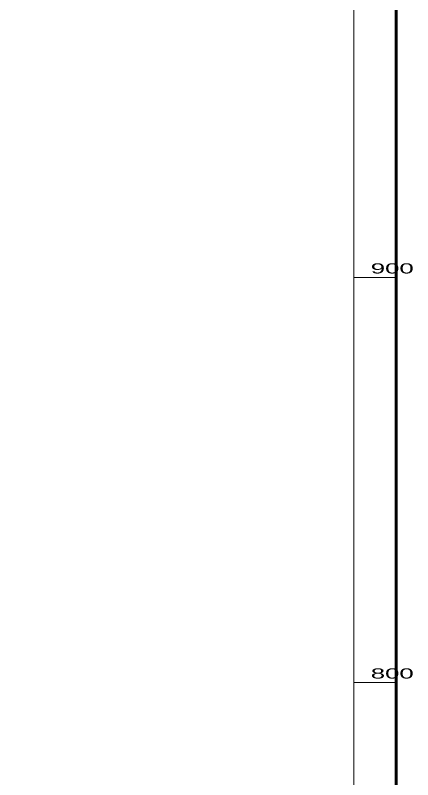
# Model space of a CAD drawing. Header units: metres. Extents: x 548390 to 549118, y 1840259 to 1841146.
# Drawn here: x 549016.5 to 549114.6, y 1840776 to 1840964.7 of the extents above; entities that cross this region are included whole.
import ezdxf
from ezdxf.enums import TextEntityAlignment as Align

# ---------------------------------------------------------------- set-up
doc = ezdxf.new("R2010")
doc.units = ezdxf.units.M
doc.header["$LTSCALE"] = 0.8
doc.layers.add('63', color=7, linetype='Continuous', lineweight=13)

msp = doc.modelspace()

# ---------------------------------------------------------------- linework, layer by layer
at = {"layer": '63'}
for p, q in [((549100, 1840900), (549110.5, 1840900)), ((549100, 1840800), (549110.5, 1840800))]:
    msp.add_line(p, q, dxfattribs=at)
at = {"layer": '63', "lineweight": 158}
msp.add_lwpolyline([(548389.5, 1841110.5), (549110.5, 1841110.5), (549110.5, 1840389.5), (548389.5, 1840389.5)], close=True, dxfattribs=at)
at = {"layer": '63'}
msp.add_lwpolyline([(548400, 1841100), (549100, 1841100), (549100, 1840400), (548400, 1840400)], close=True, dxfattribs=at)

# ---------------------------------------------------------------- texts
at = {"layer": '63', "width": 1.9}
for s, p in [('900', (549114.82, 1840901)), ('800', (549114.82, 1840801))]:
    msp.add_text(s, height=2.5, dxfattribs=at).set_placement(p, align=Align.RIGHT)

doc.saveas('drawing.dxf')
